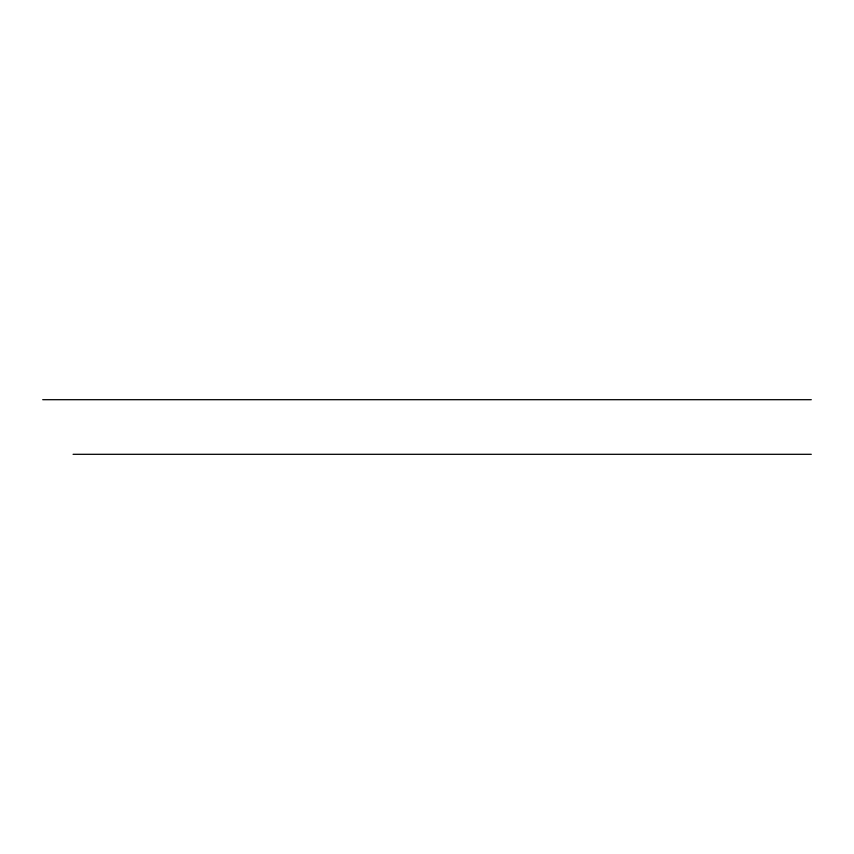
<?xml version="1.0" encoding="UTF-8"?>
<svg xmlns="http://www.w3.org/2000/svg" width="854" height="854" viewBox="0 0 854 854"><rect width="100%" height="100%" fill="white"/><g stroke="black" fill="none" stroke-linecap="round" stroke-linejoin="round"><path stroke-width="1.28" d="M42.7 399.693L811.3 399.693M73.07 454.307L811.3 454.307"/></g></svg>
